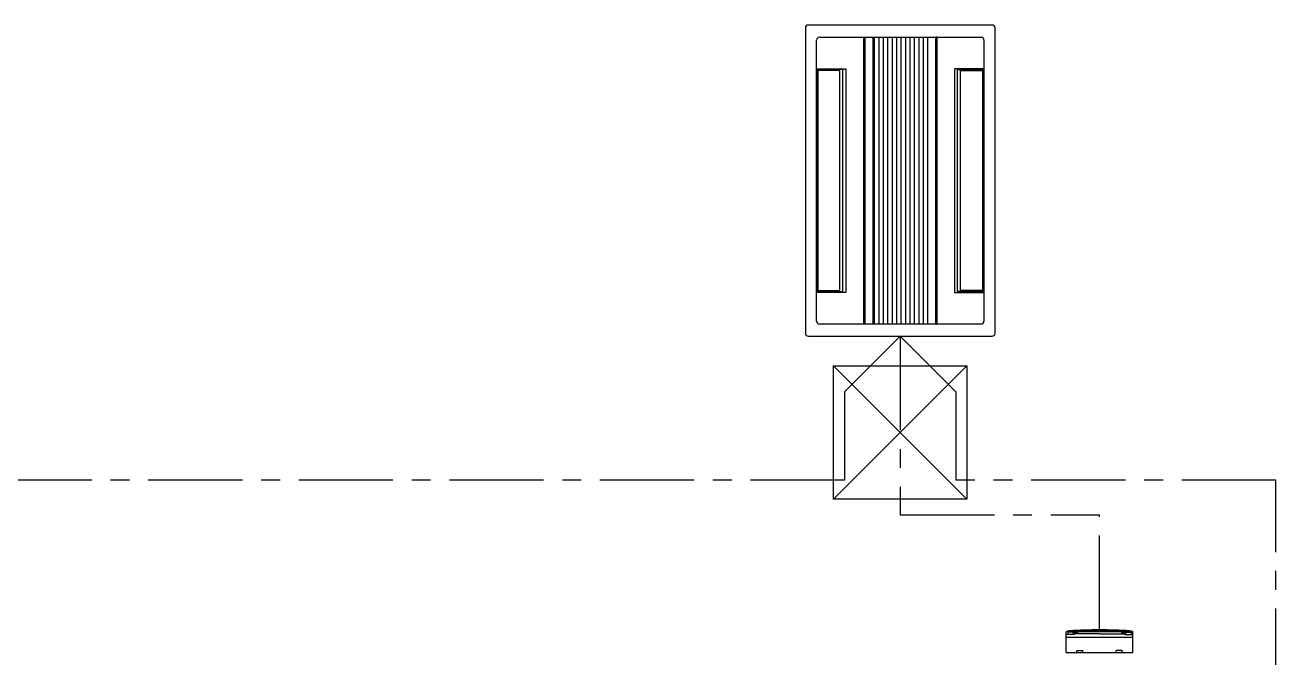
# Model space of a CAD drawing. Header units: millimetres. Extents: x 0 to 504600, y 0 to 118800.
# Drawn here: x 270347 to 274568, y 42596 to 44732 of the extents above; entities that cross this region are included whole.
import ezdxf

# ---------------------------------------------------------------- set-up
doc = ezdxf.new("R2010")
doc.units = ezdxf.units.MM
doc.header["$LTSCALE"] = 200
doc.linetypes.add('CENTER', pattern=[50.8, 31.75, -6.35, 6.35, -6.35])
for name, color, linetype in [('LG-AIRCON', 240, 'Continuous'), ('제어선', 6, 'Continuous'), ('통신선', 150, 'Continuous')]:
    doc.layers.add(name, color=color, linetype=linetype)

# ---------------------------------------------------------------- blocks, each defined once
blk = doc.blocks.new('ID_C_2_S_T')
at = {"layer": 'LG-AIRCON'}
for points in [[(-474, 123), (-474, 120), (474, 120), (474, 123)], [(-474, -120), (-474, -123), (474, -123), (474, -120)]]:
    blk.add_hatch(color=0, dxfattribs=at).paths.add_polyline_path(points)
at = {"layer": 'LG-AIRCON', "color": 0}
for p, q in [((-525, 310), (-525, -310)), ((515, 320), (-515, 320)), ((525, -310), (525, 310)), ((-484, -272.5), (-484, 272.5)), ((-474, 282.5), (474, 282.5)), ((-377.4, 183.4), (-377.4, 282.5)), ((-374.4, 279.5), (-374.4, 193.4)), ((374.4, 279.5), (-374.4, 279.5)), ((-371.4, 277.5), (-371.4, 203.4)), ((371.4, 277.5), (-371.4, 277.5)), ((371.4, 203.4), (371.4, 277.5)), ((374.4, 193.4), (374.4, 279.5)), ((377.4, 282.5), (377.4, 183.4)), ((484, 272.5), (484, -272.5)), ((377.4, 183.4), (-377.4, 183.4)), ((-374.4, 193.4), (374.4, 193.4)), ((-371.4, 203.4), (371.4, 203.4)), ((-484, 123), (484, 123)), ((484, 120), (-484, 120)), ((484, 92.3), (-484, 92.3)), ((-484, 91.7), (484, 91.7)), ((484, 87.7), (-484, 87.7)), ((484, 72.7), (-484, 72.7)), ((484, 57.7), (-484, 57.7)), ((484, 42.7), (-484, 42.7)), ((484, 27.7), (-484, 27.7)), ((484, 12.7), (-484, 12.7)), ((484, -2.3), (-484, -2.3)), ((484, -17.3), (-484, -17.3)), ((484, -32.3), (-484, -32.3)), ((484, -47.3), (-484, -47.3)), ((484, -62.3), (-484, -62.3)), ((484, -77.3), (-484, -77.3)), ((484, -92.3), (-484, -92.3)), ((-484, -120), (484, -120)), ((-484, -123), (-484, -120)), ((484, -123), (-484, -123)), ((484, -123), (484, -120)), ((377.4, -183.4), (-377.4, -183.4)), ((-377.4, -183.4), (-377.4, -282.5)), ((-374.4, -279.5), (-374.4, -193.4)), ((-374.4, -193.4), (374.4, -193.4)), ((-371.4, -277.5), (-371.4, -203.4)), ((-371.4, -203.4), (371.4, -203.4)), ((371.4, -203.4), (371.4, -277.5)), ((374.4, -193.4), (374.4, -279.5)), ((377.4, -282.5), (377.4, -183.4)), ((474, -282.5), (-474, -282.5)), ((374.4, -279.5), (-374.4, -279.5)), ((371.4, -277.5), (-371.4, -277.5)), ((-515, -320), (515, -320))]:
    blk.add_line(p, q, dxfattribs=at)
for points in [[(484, 120), (-484, 120), (-484, 123), (484, 123)], [(-484, -123), (484, -123), (484, -120), (-484, -120)]]:
    blk.add_lwpolyline(points, close=True, dxfattribs=at)
for centre, start, end in [((-515, 310), 90, 180), ((515, 310), 0, 90), ((-474, 272.5), 90, 180), ((474, 272.5), 0, 90), ((-474, -272.5), 180, 270), ((474, -272.5), 270, 0), ((-515, -310), 180, 270), ((515, -310), 270, 0)]:
    blk.add_arc(centre, 10, start, end, dxfattribs=at)
blk = doc.blocks.new('실내기점검구')
at = {"layer": 'LG-AIRCON', "color": 5, "ltscale": 3}
for p, q in [((0, 450), (450, 0)), ((450, 450), (0, 0))]:
    blk.add_line(p, q, dxfattribs=at)
at = {"layer": 'LG-AIRCON', "color": 7, "ltscale": 3}
blk.add_lwpolyline([(450, 450), (0, 450), (0, 0), (450, 0)], close=True, dxfattribs=at)
blk = doc.blocks.new('A$C1CF1200C')
at = {"color": 0}
for p, q in [((0, 270), (0, 0)), ((0, 270), (82.4, 270)), ((62, 270), (62, 0)), ((73.4, 237.9), (73.4, 270)), ((82.1, 263.3), (73.4, 263.3)), ((82.1, 237.9), (82.1, 263.3)), ((0, 226.6), (6.7, 226.6)), ((8, 225.2), (8, 214.5)), ((8, 214.5), (8, 203.8)), ((73.4, 237.9), (84.7, 237.9)), ((75.4, 135), (75.4, 237.9)), ((77.1, 237.9), (77.1, 228.6)), ((77.1, 228.6), (83, 228.6)), ((80, 221.8), (80, 244.2)), ((83, 237.9), (83, 228.6)), ((84.7, 237.9), (84.7, 32.1)), ((0, 202.5), (6.7, 202.5)), ((75.4, 135), (75.4, 32.1)), ((0, 67.5), (6.7, 67.5)), ((8, 55.5), (8, 66.2)), ((8, 44.8), (8, 55.5)), ((0, 43.4), (6.7, 43.4)), ((0, 0), (82.4, 0)), ((73.4, 32.1), (73.4, 0)), ((73.4, 32.1), (84.7, 32.1)), ((82.1, 6.7), (73.4, 6.7)), ((77.1, 41.4), (83, 41.4)), ((77.1, 32.1), (77.1, 41.4)), ((78.7, 41.4), (82.7, 41.4)), ((80, 48.2), (80, 25.8)), ((82.1, 32.1), (82.1, 6.7)), ((83, 32.1), (83, 41.4))]:
    blk.add_line(p, q, dxfattribs=at)
at = {"color": 0, "extrusion": (0, 0, -1)}
for centre, major_axis, start_param, end_param in [((82.4, 267.3), (1.89, 1.89), -0.785398, 0.256761), ((57, 252.5), (-22.7, 22.7), 1.827558, 2.22684), ((-1778.5, 135), (1867.2, 12.5), -0.058343, 0.006703), ((-1778.5, 135), (-1323.2, 1323.2), 2.291149, 2.356194), ((6.7, 225.2), (-0.945, 0.945), 0.785398, 2.356194), ((6.7, 203.8), (0.945, 0.945), 0.785398, 2.356194), ((-1778.5, 135), (-1867.2, 12.3), 3.135024, 3.20007), ((-1778.5, 135), (1323.2, 1323.2), 0.785398, 0.850444), ((6.7, 66.2), (-0.945, 0.945), 0.785398, 2.356194), ((6.7, 44.8), (0.945, 0.945), 0.785398, 2.356194), ((82.4, 2.7), (-1.89, 1.89), 2.884831, 3.926991), ((57, 17.5), (22.7, 22.7), 0.914752, 1.314035)]:
    blk.add_ellipse(centre, major_axis=major_axis, ratio=1, start_param=start_param, end_param=end_param, dxfattribs=at)

msp = doc.modelspace()

# ---------------------------------------------------------------- linework, layer by layer
at = {"layer": '제어선', "linetype": 'CENTER', "ltscale": 0.05}
for p, q in [((273300, 43682.5), (273112.5, 43495)), ((273300, 43682.5), (273487.5, 43495)), ((273112.5, 43495), (273112.5, 43196)), ((273487.5, 43495), (273487.5, 43196)), ((273112.5, 43196), (269962.4, 43196)), ((274567.6, 43196), (273487.5, 43196)), ((274567.6, 37365.6), (274567.6, 43196))]:
    msp.add_line(p, q, dxfattribs=at)
at = {"layer": '통신선', "color": 150, "linetype": 'CENTER', "ltscale": 0.05}
for p, q in [((273300, 43682.5), (273300, 43080)), ((273300, 43080), (273972.5, 43080)), ((273972.5, 42692.3), (273972.5, 43080))]:
    msp.add_line(p, q, dxfattribs=at)

# ---------------------------------------------------------------- block references
at = {"layer": 'LG-AIRCON', "color": 211, "rotation": 90}
msp.add_blockref('ID_C_2_S_T', (273300, 44207.5), dxfattribs=at)
at = {"layer": 'LG-AIRCON', "color": 8, "xscale": -1, "rotation": 89.99999999999997}
msp.add_blockref('실내기점검구', (273525, 43582.5), dxfattribs=at)
at = {"layer": '제어선', "linetype": 'CENTER', "xscale": 0.8333333333333334, "yscale": 0.8333333333333334, "zscale": 0.8333333333333334, "rotation": 90}
msp.add_blockref('A$C1CF1200C', (274085, 42615), dxfattribs=at)

doc.saveas('drawing.dxf')
